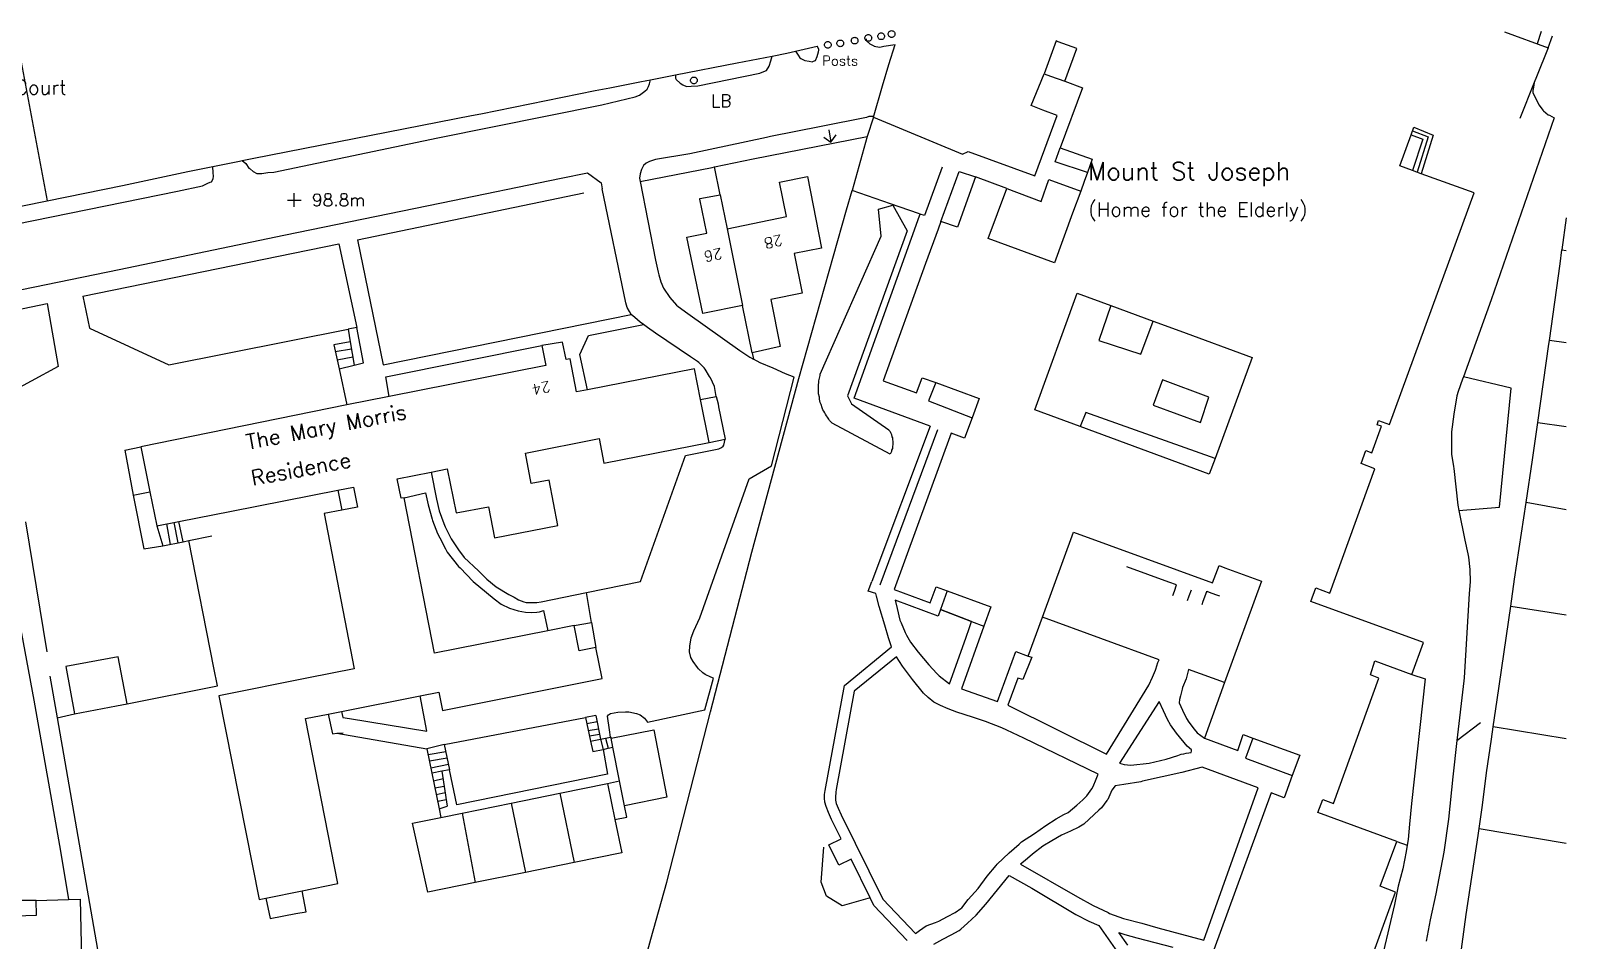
# Model space of a CAD drawing. Extents: x 427500 to 429848, y 434500 to 436505.
# Drawn here: x 428327.5 to 428500, y 436042.4 to 436144.6 of the extents above; entities that cross this region are included whole.
import ezdxf

# ---------------------------------------------------------------- set-up
doc = ezdxf.new("R2010")
doc.units = 0
doc.layers.add('LPTIP_Ex_Base', color=8, linetype='Continuous')
doc.styles.add('MtXpl_Romans', font='romans__.ttf')

msp = doc.modelspace()

# ---------------------------------------------------------------- linework, layer by layer
at = {"layer": 'LPTIP_Ex_Base', "color": 251, "true_color": 0x636466}
for p, q in [((428493.06, 436144.52), (428497.95, 436142.7)), ((428497.19, 436144.56), (428496.72, 436143.16)), ((428497.95, 436142.7), (428498.45, 436144.05)), ((428326.1, 436142.9), (428329.33, 436125.52)), ((428412.45, 436142.1), (428413.43, 436142.33)), ((428413.43, 436142.33), (428415.85, 436142.9)), ((428413.43, 436142.33), (428413.7, 436141.9)), ((428416.05, 436142.55), (428415.85, 436142.9)), ((428415.85, 436141.75), (428416, 436142.25)), ((428416, 436142.25), (428416.03, 436142.45)), ((428416.03, 436142.45), (428416.04, 436142.51)), ((428416.04, 436142.51), (428416.05, 436142.55)), ((428421.3, 436143.75), (428421.4, 436143.5)), ((428421.4, 436143.5), (428421.75, 436143.15)), ((428421.75, 436143.15), (428422.21, 436142.92)), ((428422.21, 436142.92), (428422.25, 436142.9)), ((428422.25, 436142.9), (428422.45, 436142.85)), ((428422.45, 436142.85), (428422.9, 436142.8)), ((428422.9, 436142.8), (428423.35, 436142.9)), ((428423.35, 436142.9), (428424.61, 436143.08)), ((428423.88, 436140.84), (428424.61, 436143.08)), ((428442.7, 436143.48), (428441.35, 436139.8)), ((428442.91, 436143.4), (428442.7, 436143.48)), ((428445.03, 436142.62), (428442.91, 436143.4)), ((428443.65, 436138.95), (428445.03, 436142.62)), ((428497.95, 436142.7), (428496.65, 436139.45)), ((428399.94, 436139.67), (428406.85, 436141.02)), ((428406.85, 436141.02), (428410.81, 436141.78)), ((428410.15, 436140.15), (428410.45, 436140.65)), ((428410.45, 436140.65), (428410.65, 436141.25)), ((428410.65, 436141.25), (428410.81, 436141.78)), ((428410.81, 436141.78), (428412.45, 436142.1)), ((428413.7, 436141.9), (428413.9, 436141.6)), ((428413.9, 436141.6), (428414, 436141.5)), ((428414, 436141.5), (428414.45, 436141.3)), ((428414.45, 436141.3), (428414.95, 436141.2)), ((428414.95, 436141.2), (428415.3, 436141.15)), ((428415.3, 436141.15), (428415.45, 436141.2)), ((428415.45, 436141.2), (428415.65, 436141.3)), ((428415.65, 436141.3), (428415.85, 436141.75)), ((428423.19, 436138.45), (428423.88, 436140.84)), ((428392.54, 436138.22), (428395.93, 436138.89)), ((428395.93, 436138.89), (428396.73, 436139.04)), ((428396.73, 436139.04), (428397.14, 436139.12)), ((428396.9, 436138.35), (428397, 436138.65)), ((428397, 436138.65), (428397.14, 436139.12)), ((428397.14, 436139.12), (428399.94, 436139.67)), ((428399.94, 436139.67), (428399.95, 436139.3)), ((428399.95, 436139.3), (428400, 436139.15)), ((428400, 436139.15), (428400.45, 436138.75)), ((428400.45, 436138.75), (428400.75, 436138.55)), ((428402.45, 436138.45), (428409.4, 436139.85)), ((428409.4, 436139.85), (428409.85, 436140.05)), ((428409.85, 436140.05), (428410.15, 436140.15)), ((428439.88, 436136.23), (428441.35, 436139.8)), ((428441.35, 436139.8), (428442.04, 436139.54)), ((428442.04, 436139.54), (428443.65, 436138.95)), ((428443.65, 436138.95), (428445.64, 436138.22)), ((428496.4, 436138.8), (428494.79, 436134.78)), ((428496.4, 436138.8), (428496.3, 436138.3)), ((428496.65, 436139.45), (428496.4, 436138.8)), ((428378.05, 436135.31), (428390.9, 436137.9)), ((428390.9, 436137.9), (428392.54, 436138.22)), ((428391.65, 436136.3), (428395.4, 436137.2)), ((428395.4, 436137.2), (428395.9, 436137.4)), ((428395.9, 436137.4), (428396.5, 436137.85)), ((428396.5, 436137.85), (428396.75, 436138.05)), ((428396.75, 436138.05), (428396.9, 436138.35)), ((428400.75, 436138.55), (428401.15, 436138.35)), ((428401.15, 436138.35), (428401.7, 436138.4)), ((428401.7, 436138.4), (428402.45, 436138.45)), ((428422.18, 436134.92), (428423.19, 436138.45)), ((428445.64, 436138.22), (428443.16, 436131.49)), ((428496.3, 436138.3), (428496.25, 436137.9)), ((428496.25, 436137.9), (428496.25, 436137.7)), ((428496.25, 436137.7), (428496.55, 436137.05)), ((428496.55, 436137.05), (428496.95, 436136.25)), ((428373.25, 436132.6), (428391.65, 436136.3)), ((428377, 436135.1), (428378.05, 436135.31)), ((428441.18, 436135.72), (428439.88, 436136.23)), ((428442.79, 436135.09), (428441.18, 436135.72)), ((428496.95, 436136.25), (428497.35, 436135.7)), ((428497.35, 436135.7), (428497.45, 436135.65)), ((428497.45, 436135.65), (428497.95, 436135.2)), ((428497.95, 436135.2), (428498.1, 436135.15)), ((428365.75, 436132.9), (428377, 436135.1)), ((428416.29, 436133.88), (428410.6, 436132.75)), ((428421.4, 436134.9), (428416.29, 436133.88)), ((428421.65, 436135), (428421.4, 436134.9)), ((428422.18, 436134.92), (428421.45, 436132.75)), ((428422.1, 436135), (428421.65, 436135)), ((428422.18, 436134.92), (428422.1, 436135)), ((428422.18, 436134.92), (428432.19, 436130.76)), ((428440.31, 436128.34), (428442.79, 436135.09)), ((428482.57, 436132.93), (428482.88, 436133.78)), ((428482.88, 436133.78), (428485.05, 436132.9)), ((428498.64, 436134.86), (428491.55, 436114.4)), ((428498.1, 436135.15), (428498.64, 436134.86)), ((428352.55, 436130.3), (428365.75, 436132.9)), ((428354.8, 436128.75), (428373.25, 436132.6)), ((428410.15, 436132.65), (428401.55, 436130.8)), ((428408.65, 436130.22), (428421.45, 436132.75)), ((428410.6, 436132.75), (428410.15, 436132.65)), ((428421.45, 436132.75), (428419.76, 436126.68)), ((428481.3, 436129.45), (428482.57, 436132.93)), ((428482.57, 436132.93), (428483.9, 436132.45)), ((428482.74, 436133.38), (428484.5, 436132.7)), ((428483.9, 436132.45), (428482.74, 436128.92)), ((428484.5, 436132.7), (428483.23, 436128.74)), ((428485.05, 436132.9), (428483.71, 436128.57)), ((428350.95, 436129.97), (428351.26, 436130.04)), ((428351.26, 436130.04), (428352.55, 436130.3)), ((428351.26, 436130.04), (428351.65, 436129.7)), ((428397.7, 436130.15), (428397, 436129.95)), ((428401.55, 436130.8), (428397.7, 436130.15)), ((428404.32, 436129.33), (428408.65, 436130.22)), ((428432.19, 436130.76), (428432.8, 436131.05)), ((428432.8, 436131.05), (428440.31, 436128.34)), ((428442.6, 436129.92), (428443.16, 436131.46)), ((428443.16, 436131.49), (428446.75, 436130.19)), ((428443.16, 436131.46), (428443.16, 436131.49)), ((428446.75, 436130.19), (428446.21, 436128.69)), ((428337.8, 436127.25), (428345.15, 436128.8)), ((428345.15, 436128.8), (428347.95, 436129.37)), ((428347.95, 436129.37), (428350.95, 436129.97)), ((428348, 436128.65), (428347.95, 436129.37)), ((428348.05, 436128.3), (428348, 436128.65)), ((428351.65, 436129.7), (428352, 436129.2)), ((428352, 436129.2), (428352.15, 436129.1)), ((428352.15, 436129.1), (428352.5, 436128.8)), ((428352.5, 436128.8), (428352.9, 436128.6)), ((428352.9, 436128.6), (428353.45, 436128.6)), ((428353.45, 436128.6), (428354.15, 436128.7)), ((428354.15, 436128.7), (428354.8, 436128.75)), ((428387.1, 436128.05), (428390.05, 436128.65)), ((428390.05, 436128.65), (428391.6, 436127.55)), ((428395.95, 436128.55), (428395.9, 436128.05)), ((428395.95, 436127.68), (428404.04, 436129.27)), ((428396.1, 436129.05), (428395.95, 436128.55)), ((428396.35, 436129.5), (428396.1, 436129.05)), ((428396.65, 436129.75), (428396.35, 436129.5)), ((428397, 436129.95), (428396.65, 436129.75)), ((428404.04, 436129.27), (428404.32, 436129.33)), ((428404.95, 436126.2), (428404.32, 436129.33)), ((428429.9, 436129.31), (428427.9, 436123.87)), ((428429.75, 436123.2), (428431.8, 436128.8)), ((428431.8, 436128.8), (428433.65, 436128.2)), ((428446.21, 436128.69), (428442.6, 436129.92)), ((428446.21, 436128.69), (428445.85, 436127.7)), ((428482.74, 436128.92), (428481.3, 436129.45)), ((428483.71, 436128.57), (428482.74, 436128.92)), ((428489.65, 436126.4), (428483.71, 436128.57)), ((428321.9, 436122.1), (428344, 436126.6)), ((428329.33, 436125.52), (428337.8, 436127.25)), ((428344, 436126.6), (428346.8, 436127.2)), ((428346.8, 436127.2), (428347.4, 436127.5)), ((428347.4, 436127.5), (428347.65, 436127.6)), ((428347.65, 436127.6), (428347.8, 436127.65)), ((428347.8, 436127.65), (428348, 436128)), ((428348, 436128), (428348.05, 436128.3)), ((428373.65, 436125.3), (428387.1, 436128.05)), ((428391.6, 436127.55), (428391.68, 436126.88)), ((428394.35, 436114.05), (428391.68, 436126.88)), ((428395.9, 436128.05), (428395.95, 436127.68)), ((428395.95, 436127.68), (428397.7, 436118.85)), ((428411.6, 436127.6), (428414.75, 436128.25)), ((428412.4, 436123.75), (428411.6, 436127.6)), ((428414.75, 436128.25), (428416.35, 436120.2)), ((428419.15, 436124.5), (428419.76, 436126.68)), ((428424.07, 436125.19), (428419.76, 436126.68)), ((428433.65, 436128.2), (428431.6, 436122.55)), ((428437.15, 436126.9), (428433.65, 436128.2)), ((428435.05, 436121.3), (428437.15, 436126.9)), ((428437.15, 436126.9), (428441, 436125.45)), ((428441, 436125.45), (428441.89, 436127.93)), ((428441.89, 436127.93), (428445.46, 436126.62)), ((428445.46, 436126.62), (428444.54, 436124.12)), ((428445.85, 436127.7), (428445.46, 436126.62)), ((428321.74, 436123.98), (428329.33, 436125.52)), ((428355.95, 436121.65), (428373.65, 436125.3)), ((428364.21, 436121.15), (428389.65, 436126.4)), ((428402.65, 436125.8), (428404.95, 436126.2)), ((428402.67, 436125.71), (428402.65, 436125.8)), ((428403.45, 436121.9), (428402.67, 436125.71)), ((428404.95, 436126.2), (428405.72, 436122.37)), ((428422.75, 436124.6), (428424.35, 436125.05)), ((428427.23, 436124.1), (428424.07, 436125.19)), ((428424.35, 436125.05), (428425.95, 436122.15)), ((428480.15, 436100.4), (428489.65, 436126.4)), ((428405.72, 436122.37), (428412.4, 436123.75)), ((428413.8, 436105.55), (428419.15, 436124.5)), ((428420, 436103.35), (428427.33, 436123.85)), ((428423.05, 436121.55), (428422.75, 436124.6)), ((428427.4, 436124.04), (428427.23, 436124.1)), ((428427.33, 436123.85), (428427.4, 436124.04)), ((428427.9, 436123.87), (428427.4, 436124.04)), ((428429.75, 436123.2), (428429.44, 436122.35)), ((428431.6, 436122.55), (428429.75, 436123.2)), ((428444.54, 436124.12), (428442.5, 436118.55)), ((428500, 436123.6), (428499.51, 436120)), ((428337.45, 436117.8), (428355.95, 436121.65)), ((428401.2, 436121.45), (428403.45, 436121.9)), ((428403, 436112.85), (428401.2, 436121.45)), ((428405.72, 436122.37), (428407.45, 436113.75)), ((428416.2, 436106.05), (428423.05, 436121.55)), ((428425.95, 436122.15), (428419.25, 436103.6)), ((428429.44, 436122.35), (428428.03, 436118.46)), ((428333.35, 436114.8), (428362.1, 436120.68)), ((428362.1, 436120.68), (428364.15, 436111.3)), ((428364.21, 436121.15), (428367.1, 436107.1)), ((428416.35, 436120.2), (428413.25, 436119.6)), ((428442.5, 436118.55), (428435.05, 436121.3)), ((428499.3, 436118.45), (428499.51, 436120)), ((428499.51, 436120), (428500, 436119.95)), ((428397.7, 436118.85), (428398, 436117.5)), ((428413.25, 436119.6), (428414.15, 436115.15)), ((428428.03, 436118.46), (428423.25, 436105.3)), ((428498.11, 436109.84), (428499.3, 436118.45)), ((428322.3, 436114.7), (428337.45, 436117.8)), ((428398, 436117.5), (428398.05, 436117.2)), ((428398.05, 436117.2), (428398.3, 436116.4)), ((428398.3, 436116.4), (428398.6, 436115.7)), ((428333.35, 436114.8), (428334.1, 436111.2)), ((428398.6, 436115.7), (428399.3, 436114.65)), ((428399.3, 436114.65), (428400.05, 436113.8)), ((428414.15, 436115.15), (428410.65, 436114.45)), ((428440.3, 436102.05), (428445.05, 436115.15)), ((428445.05, 436115.15), (428448.83, 436113.76)), ((428323.2, 436112.7), (428329.35, 436113.97)), ((428329.35, 436113.97), (428330.6, 436106.9)), ((428394.5, 436113.55), (428394.35, 436114.05)), ((428394.75, 436113.1), (428394.5, 436113.55)), ((428394.95, 436112.75), (428394.75, 436113.1)), ((428400.05, 436113.8), (428400.25, 436113.65)), ((428400.25, 436113.65), (428401.3, 436112.85)), ((428401.3, 436112.85), (428407.15, 436108.7)), ((428407.45, 436113.75), (428403, 436112.85)), ((428408.55, 436108.45), (428407.45, 436113.75)), ((428410.65, 436114.45), (428411.7, 436109.15)), ((428448.83, 436113.76), (428447.48, 436109.82)), ((428448.83, 436113.76), (428453.59, 436112.01)), ((428491.55, 436114.4), (428488.44, 436105.75)), ((428334.1, 436111.2), (428343, 436107.1)), ((428343, 436107.1), (428363.15, 436111.1)), ((428364.15, 436111.3), (428363.15, 436111.1)), ((428363.15, 436111.1), (428363.4, 436109.66)), ((428364.9, 436107.3), (428364.15, 436111.3)), ((428367.1, 436107.1), (428394.95, 436112.75)), ((428390.15, 436110.4), (428396.32, 436111.64)), ((428395.35, 436112.4), (428394.95, 436112.75)), ((428395.95, 436111.9), (428395.35, 436112.4)), ((428396.32, 436111.64), (428395.95, 436111.9)), ((428396.8, 436111.3), (428396.32, 436111.64)), ((428397.7, 436110.65), (428396.8, 436111.3)), ((428452.19, 436108.29), (428453.59, 436112.01)), ((428453.59, 436112.01), (428456.6, 436110.9)), ((428363.4, 436109.66), (428361.55, 436109.35)), ((428361.55, 436109.35), (428362.14, 436106.65)), ((428363.4, 436109.66), (428363.85, 436107.05)), ((428387.25, 436109.65), (428384.9, 436109.25)), ((428387.65, 436107.7), (428387.25, 436109.65)), ((428389.2, 436108.25), (428390.15, 436110.4)), ((428401.6, 436108), (428397.7, 436110.65)), ((428447.48, 436109.82), (428452.19, 436108.29)), ((428456.6, 436110.9), (428464.73, 436107.91)), ((428496.8, 436100.6), (428498.05, 436109.4)), ((428498.05, 436109.4), (428498.11, 436109.84)), ((428500, 436109.55), (428498.11, 436109.84)), ((428361.71, 436108.59), (428363.53, 436108.9)), ((428361.92, 436107.64), (428363.69, 436108)), ((428367.4, 436105.75), (428384.9, 436109.25)), ((428384.9, 436109.25), (428385.35, 436107)), ((428388.1, 436107.75), (428387.65, 436107.7)), ((428388.8, 436104.05), (428388.1, 436107.75)), ((428390.06, 436104.3), (428389.2, 436108.25)), ((428402.4, 436107.45), (428401.6, 436108)), ((428407.15, 436108.7), (428408.3, 436107.95)), ((428408.3, 436107.95), (428408.7, 436107.72)), ((428411.7, 436109.15), (428408.55, 436108.45)), ((428408.55, 436108.45), (428408.7, 436107.72)), ((428409.45, 436107.3), (428408.7, 436107.72)), ((428464.73, 436107.91), (428460.55, 436096.55)), ((428330.6, 436106.9), (428324.52, 436103.61)), ((428362.14, 436106.65), (428363.85, 436107.05)), ((428362.14, 436106.65), (428363.01, 436102.61)), ((428363.85, 436107.05), (428364.9, 436107.3)), ((428385.35, 436107), (428367.76, 436103.54)), ((428402.05, 436106.65), (428390.06, 436104.3)), ((428402.74, 436103.18), (428402.05, 436106.65)), ((428402.55, 436107.35), (428402.4, 436107.45)), ((428403.15, 436106.75), (428402.55, 436107.35)), ((428403.25, 436106.6), (428403.15, 436106.75)), ((428403.75, 436105.8), (428403.25, 436106.6)), ((428410.9, 436106.7), (428409.45, 436107.3)), ((428412.3, 436106.1), (428410.9, 436106.7)), ((428413.25, 436105.7), (428412.3, 436106.1)), ((428416.05, 436105.3), (428416.2, 436105.9)), ((428416.2, 436105.9), (428416.2, 436106.05)), ((428367.76, 436103.54), (428367.4, 436105.75)), ((428390.06, 436104.3), (428388.8, 436104.05)), ((428403.85, 436105.65), (428403.75, 436105.8)), ((428404.3, 436104.65), (428403.85, 436105.65)), ((428404.5, 436103.55), (428404.3, 436104.65)), ((428408.5, 436086.05), (428413.8, 436105.55)), ((428410.7, 436095.75), (428413.25, 436105.7)), ((428416, 436104.85), (428416.05, 436105.1)), ((428416, 436103.85), (428416, 436104.85)), ((428416.05, 436105.1), (428416.05, 436105.3)), ((428423.25, 436105.3), (428427, 436103.95)), ((428427, 436103.95), (428427.65, 436105.65)), ((428427.65, 436105.65), (428429.16, 436105.1)), ((428429.16, 436105.1), (428428.35, 436103.05)), ((428429.16, 436105.1), (428434.05, 436103.3)), ((428454.65, 436105.39), (428453.6, 436102.55)), ((428459.85, 436103.45), (428454.65, 436105.39)), ((428488.35, 436105.5), (428487.85, 436104.1)), ((428488.44, 436105.75), (428488.35, 436105.5)), ((428493.8, 436104.48), (428488.44, 436105.75)), ((428492.5, 436091.1), (428493.8, 436104.48)), ((428363.01, 436102.61), (428339.88, 436097.89)), ((428367.76, 436103.54), (428363.01, 436102.61)), ((428402.74, 436103.18), (428404.5, 436103.55)), ((428403.7, 436098.35), (428402.74, 436103.18)), ((428404.5, 436103.55), (428404.72, 436102.71)), ((428404.72, 436102.71), (428404.76, 436102.39)), ((428416.1, 436103.45), (428416, 436103.85)), ((428416.1, 436103.25), (428416.1, 436103.45)), ((428416.2, 436102.85), (428416.1, 436103.25)), ((428416.3, 436102.65), (428416.2, 436102.85)), ((428416.4, 436102.25), (428416.3, 436102.65)), ((428419.25, 436103.6), (428419.7, 436102.7)), ((428419.7, 436102.7), (428423.9, 436099.8)), ((428428.55, 436100.2), (428420, 436103.35)), ((428428.35, 436103.05), (428433.25, 436101.13)), ((428434.05, 436103.3), (428433.25, 436101.13)), ((428453.6, 436102.55), (428458.9, 436100.6)), ((428458.9, 436100.6), (428459.85, 436103.45)), ((428487.7, 436103.6), (428487.35, 436101.55)), ((428487.85, 436104.1), (428487.7, 436103.6)), ((428404.76, 436102.39), (428405.52, 436098.75)), ((428416.5, 436102.05), (428416.4, 436102.25)), ((428416.6, 436101.9), (428416.5, 436102.05)), ((428416.7, 436101.7), (428416.6, 436101.9)), ((428416.8, 436101.55), (428416.7, 436101.7)), ((428416.9, 436101.35), (428416.8, 436101.55)), ((428417, 436101.2), (428416.9, 436101.35)), ((428417.15, 436101), (428417, 436101.2)), ((428417.25, 436100.85), (428417.15, 436101)), ((428417.55, 436100.55), (428417.25, 436100.85)), ((428433.25, 436101.13), (428432.4, 436098.85)), ((428445.39, 436100.17), (428440.3, 436102.05)), ((428446.04, 436101.73), (428445.39, 436100.17)), ((428460.55, 436096.55), (428446.04, 436101.73)), ((428478.75, 436100.35), (428478.9, 436100.85)), ((428478.9, 436100.85), (428480.15, 436100.4)), ((428487.35, 436101.55), (428487.1, 436099.55)), ((428424.05, 436097.05), (428417.55, 436100.55)), ((428428.55, 436100.2), (428421.99, 436082.74)), ((428429.36, 436099.79), (428422.9, 436082.34)), ((428423.9, 436099.8), (428423.95, 436099.7)), ((428423.95, 436099.7), (428424.05, 436099.6)), ((428424.05, 436099.6), (428424.1, 436099.5)), ((428424.1, 436099.5), (428424.15, 436099.35)), ((428424.15, 436099.35), (428424.2, 436099.25)), ((428424.2, 436099.25), (428424.25, 436099)), ((428424.25, 436099), (428424.3, 436098.9)), ((428430.9, 436099.4), (428424.5, 436081.85)), ((428432.4, 436098.85), (428430.9, 436099.4)), ((428459.9, 436094.8), (428445.39, 436100.17)), ((428478.15, 436097.2), (428479.25, 436100.2)), ((428479.25, 436100.2), (428478.75, 436100.35)), ((428487.1, 436099.55), (428487.1, 436097.05)), ((428496.2, 436096.4), (428496.8, 436100.6)), ((428496.8, 436100.6), (428500, 436100.15)), ((428338.06, 436097.51), (428339.88, 436097.89)), ((428338.06, 436097.51), (428339.02, 436092.43)), ((428339.88, 436097.89), (428340.89, 436092.81)), ((428383.08, 436097.18), (428391.35, 436098.8)), ((428391.35, 436098.8), (428391.9, 436096.05)), ((428391.9, 436096.05), (428403.7, 436098.35)), ((428401.05, 436096.9), (428404.8, 436097.65)), ((428403.7, 436098.35), (428405.52, 436098.75)), ((428404.8, 436097.65), (428405.1, 436097.8)), ((428405.1, 436097.8), (428405.3, 436097.95)), ((428405.3, 436097.95), (428405.35, 436098.05)), ((428405.35, 436098.05), (428405.45, 436098.4)), ((428405.45, 436098.4), (428405.52, 436098.75)), ((428424.2, 436097.35), (428424.05, 436097.05)), ((428424.3, 436097.7), (428424.2, 436097.5)), ((428424.2, 436097.5), (428424.2, 436097.35)), ((428424.3, 436098.9), (428424.3, 436098.65)), ((428424.3, 436098.65), (428424.35, 436098.5)), ((428424.35, 436098.1), (428424.3, 436097.95)), ((428424.3, 436097.95), (428424.3, 436097.7)), ((428424.35, 436098.5), (428424.35, 436098.1)), ((428476.95, 436096), (428477.5, 436097.45)), ((428477.5, 436097.45), (428478.15, 436097.2)), ((428383.72, 436093.77), (428383.08, 436097.18)), ((428396, 436082.75), (428401.05, 436096.9)), ((428408.2, 436094.3), (428410.7, 436095.75)), ((428460.55, 436096.55), (428459.9, 436094.8)), ((428478.5, 436095.4), (428476.95, 436096)), ((428487.1, 436097.05), (428487.34, 436095.67)), ((428487.34, 436095.67), (428487.37, 436095.46)), ((428495.49, 436091.64), (428496.2, 436096.4)), ((428368.65, 436094.3), (428372.5, 436095.05)), ((428369.1, 436092.1), (428368.65, 436094.3)), ((428372.5, 436095.05), (428374.3, 436095.4)), ((428372.5, 436095.05), (428373.1, 436092)), ((428374.3, 436095.4), (428375.3, 436090.45)), ((428385.74, 436094.15), (428383.72, 436093.77)), ((428386.72, 436089.03), (428385.74, 436094.15)), ((428402.65, 436078.65), (428408.2, 436094.3)), ((428473.45, 436081.45), (428478.5, 436095.4)), ((428487.37, 436095.46), (428487.82, 436091.32)), ((428339.02, 436092.43), (428340.89, 436092.81)), ((428339.02, 436092.43), (428340.2, 436086.4)), ((428340.89, 436092.81), (428341.65, 436089)), ((428350.05, 436090.65), (428362, 436093.01)), ((428362, 436093.01), (428363.75, 436093.35)), ((428362, 436093.01), (428362.46, 436090.78)), ((428363.75, 436093.35), (428364.2, 436091.1)), ((428369.45, 436092.15), (428369.1, 436092.1)), ((428369.45, 436092.15), (428371.85, 436092.7)), ((428372.85, 436074.7), (428369.45, 436092.15)), ((428371.85, 436092.7), (428372.15, 436091.35)), ((428344.14, 436089.49), (428350.05, 436090.65)), ((428362.46, 436090.78), (428360.45, 436090.4)), ((428360.45, 436090.4), (428363.85, 436072.95)), ((428364.2, 436091.1), (428362.46, 436090.78)), ((428372.15, 436091.35), (428372.6, 436089.75)), ((428373.1, 436092), (428373.4, 436090.7)), ((428373.4, 436090.7), (428373.9, 436089.25)), ((428375.3, 436090.45), (428378.94, 436091.15)), ((428378.94, 436091.15), (428379.61, 436087.67)), ((428487.82, 436091.32), (428487.94, 436090.73)), ((428487.94, 436090.73), (428492.5, 436091.1)), ((428487.94, 436090.73), (428488.6, 436087.4)), ((428494.2, 436083), (428495.49, 436091.64)), ((428500, 436090.8), (428495.49, 436091.64)), ((428326.9, 436089.45), (428329.3, 436074.85)), ((428341.65, 436089), (428344.14, 436089.49)), ((428341.65, 436089), (428342.33, 436086.75)), ((428342.75, 436089.22), (428343.16, 436086.92)), ((428343.56, 436089.38), (428344.02, 436087.1)), ((428344.61, 436087.22), (428344.14, 436089.49)), ((428372.6, 436089.75), (428372.65, 436089.6)), ((428372.65, 436089.6), (428373.2, 436088.15)), ((428373.9, 436089.25), (428374.05, 436088.9)), ((428374.05, 436088.9), (428374.75, 436087.55)), ((428379.61, 436087.67), (428386.72, 436089.03)), ((428342.33, 436086.75), (428344.61, 436087.22)), ((428344.61, 436087.22), (428345.25, 436087.35)), ((428345.25, 436087.35), (428347.83, 436087.88)), ((428348.07, 436073.03), (428345.25, 436087.35)), ((428373.2, 436088.15), (428373.45, 436087.65)), ((428373.45, 436087.65), (428374.1, 436086.4)), ((428374.75, 436087.55), (428375.55, 436086.3)), ((428441.16, 436078.75), (428444.65, 436088.3)), ((428444.65, 436088.3), (428460.25, 436082.6)), ((428488.6, 436087.4), (428488.95, 436085.85)), ((428340.2, 436086.4), (428342.33, 436086.75)), ((428374.1, 436086.4), (428374.3, 436086.05)), ((428374.3, 436086.05), (428375.55, 436084.45)), ((428375.55, 436086.3), (428376.2, 436085.45)), ((428376.2, 436085.45), (428377.8, 436083.95)), ((428403.85, 436068.1), (428408.5, 436086.05)), ((428488.95, 436085.85), (428489, 436085.5)), ((428489, 436085.5), (428489.15, 436084.1)), ((428325.2, 436083.8), (428327.85, 436069.4)), ((428375.55, 436084.45), (428375.75, 436084.3)), ((428375.75, 436084.3), (428377.2, 436082.75)), ((428377.8, 436083.95), (428378.75, 436083)), ((428455.35, 436082.68), (428450.63, 436084.41)), ((428460.25, 436082.6), (428461, 436084.55)), ((428461, 436084.55), (428461.66, 436084.3)), ((428461.66, 436084.3), (428465.75, 436082.8)), ((428489.15, 436084.1), (428489.2, 436082.7)), ((428377.2, 436082.75), (428378.7, 436081.5)), ((428378.75, 436083), (428379.8, 436082.15)), ((428379.8, 436082.15), (428381.2, 436081.3)), ((428389.95, 436081.5), (428396, 436082.75)), ((428421.58, 436081.67), (428421.99, 436082.74)), ((428424.5, 436081.85), (428428.55, 436080.35)), ((428428.55, 436080.35), (428429.2, 436082.15)), ((428429.2, 436082.15), (428430.45, 436081.69)), ((428456.2, 436082.37), (428455.35, 436082.68)), ((428455.97, 436081.65), (428456.2, 436082.37)), ((428457.86, 436081.79), (428457.6, 436081.09)), ((428465.75, 436082.8), (428461.61, 436071.39)), ((428471.3, 436080.5), (428471.85, 436082.05)), ((428471.85, 436082.05), (428473.45, 436081.45)), ((428489.2, 436082.7), (428489.1, 436081.4)), ((428493.77, 436079.99), (428494.2, 436083)), ((428378.7, 436081.5), (428379.55, 436080.8)), ((428379.55, 436080.8), (428380.35, 436080.2)), ((428380.35, 436080.2), (428381.3, 436079.75)), ((428381.2, 436081.3), (428381.8, 436081)), ((428381.8, 436081), (428382.3, 436080.7)), ((428382.3, 436080.7), (428382.9, 436080.45)), ((428382.9, 436080.45), (428383.15, 436080.4)), ((428383.15, 436080.4), (428384.35, 436080.4)), ((428384.35, 436080.4), (428384.85, 436080.45)), ((428384.85, 436080.45), (428389.95, 436081.5)), ((428390.5, 436078.15), (428389.95, 436081.5)), ((428422.44, 436081.39), (428421.58, 436081.67)), ((428422.5, 436081.1), (428422.44, 436081.39)), ((428422.8, 436079.95), (428422.5, 436081.1)), ((428429.44, 436078.87), (428424.6, 436080.65)), ((428424.6, 436080.65), (428424.85, 436079.7)), ((428430.45, 436081.69), (428429.7, 436079.6)), ((428430.45, 436081.69), (428435.35, 436079.9)), ((428455.81, 436081.18), (428455.97, 436081.65)), ((428457.6, 436081.09), (428457.4, 436080.57)), ((428459.09, 436080.17), (428459.22, 436080.53)), ((428459.22, 436080.53), (428459.61, 436081.61)), ((428459.61, 436081.61), (428459.62, 436081.65)), ((428459.62, 436081.65), (428459.88, 436081.55)), ((428459.88, 436081.55), (428460.59, 436081.3)), ((428460.59, 436081.3), (428461.04, 436081.14)), ((428483.95, 436075.9), (428471.3, 436080.5)), ((428489.1, 436081.4), (428488.52, 436071.93)), ((428381.3, 436079.75), (428382.25, 436079.45)), ((428382.25, 436079.45), (428383.1, 436079.3)), ((428383.1, 436079.3), (428383.75, 436079.25)), ((428383.75, 436079.25), (428384.35, 436079.3)), ((428384.35, 436079.3), (428384.65, 436079.35)), ((428384.65, 436079.35), (428385.1, 436079.5)), ((428385.1, 436079.5), (428385.59, 436077.21)), ((428402, 436077.2), (428402.65, 436078.65)), ((428423.45, 436077.85), (428422.8, 436079.95)), ((428424.85, 436079.7), (428425.15, 436078.4)), ((428425.15, 436078.4), (428425.3, 436078.1)), ((428429.7, 436079.6), (428429.44, 436078.87)), ((428429.7, 436079.6), (428433.18, 436078.27)), ((428433.18, 436078.27), (428429.7, 436079.6)), ((428435.35, 436079.9), (428434.58, 436077.74)), ((428439.55, 436074.36), (428441.16, 436078.75)), ((428454.25, 436073.95), (428441.16, 436078.75)), ((428492.25, 436069.45), (428493.77, 436079.99)), ((428493.77, 436079.99), (428500, 436078.99)), ((428385.59, 436077.21), (428372.85, 436074.7)), ((428388.55, 436077.8), (428385.59, 436077.21)), ((428388.55, 436077.8), (428390.5, 436078.15)), ((428389.1, 436074.95), (428388.55, 436077.8)), ((428390.5, 436078.15), (428391, 436075.35)), ((428401.7, 436076.4), (428402, 436077.2)), ((428423.85, 436076.4), (428423.45, 436077.85)), ((428425.3, 436078.1), (428425.75, 436077)), ((428425.75, 436077), (428425.9, 436076.7)), ((428425.9, 436076.7), (428426.35, 436075.95)), ((428434.58, 436077.74), (428432.05, 436070.7)), ((428432.53, 436076.37), (428432.96, 436077.58)), ((428432.96, 436077.58), (428433.18, 436078.27)), ((428433.18, 436078.27), (428434.58, 436077.74)), ((428391, 436075.35), (428389.1, 436074.95)), ((428391.7, 436071.85), (428391, 436075.35)), ((428401.5, 436074.85), (428401.55, 436075.5)), ((428401.65, 436074.2), (428401.5, 436074.85)), ((428401.55, 436075.5), (428401.7, 436076.4)), ((428418.92, 436071.06), (428424.2, 436075.4)), ((428424.2, 436075.4), (428423.85, 436076.4)), ((428426.35, 436075.95), (428427.2, 436074.8)), ((428430.7, 436071.25), (428432.53, 436076.37)), ((428436.1, 436069.25), (428438.15, 436074.9)), ((428438.15, 436074.9), (428439.55, 436074.36)), ((428482.65, 436072.3), (428483.95, 436075.9)), ((428337.33, 436074.29), (428331.43, 436073.2)), ((428331.43, 436073.2), (428332.42, 436067.89)), ((428338.32, 436068.99), (428337.33, 436074.29)), ((428401.9, 436073.75), (428401.65, 436074.2)), ((428402.4, 436073.1), (428401.9, 436073.75)), ((428424.75, 436074.3), (428420.02, 436070.41)), ((428425.45, 436073.25), (428424.75, 436074.3)), ((428426.55, 436071.75), (428425.45, 436073.25)), ((428427.2, 436074.8), (428428.4, 436073.4)), ((428428.4, 436073.4), (428429.3, 436072.4)), ((428439.95, 436074.25), (428438.95, 436071.75)), ((428439.55, 436074.36), (428439.95, 436074.25)), ((428453.9, 436072.9), (428454.1, 436073.65)), ((428454.1, 436073.65), (428454.25, 436073.95)), ((428478, 436072.25), (428478.5, 436073.85)), ((428478.5, 436073.85), (428482.65, 436072.3)), ((428329.65, 436072.1), (428330.46, 436067.44)), ((428348.47, 436071.02), (428348.07, 436073.03)), ((428358.71, 436071.92), (428348.65, 436069.9)), ((428363.85, 436072.95), (428358.71, 436071.92)), ((428373.75, 436068.25), (428391.7, 436071.85)), ((428402.5, 436072.95), (428402.4, 436073.1)), ((428403, 436072.5), (428402.5, 436072.95)), ((428403.25, 436072.3), (428403, 436072.5)), ((428403.23, 436068.31), (428404.2, 436071.9)), ((428403.9, 436072), (428403.25, 436072.3)), ((428404.2, 436071.9), (428403.9, 436072)), ((428427.8, 436070.2), (428426.55, 436071.75)), ((428429.3, 436072.4), (428429.55, 436072.15)), ((428429.55, 436072.15), (428430.7, 436071.25)), ((428438.4, 436071.9), (428437.25, 436068.85)), ((428438.95, 436071.75), (428438.4, 436071.9)), ((428453.1, 436071.1), (428453.5, 436072)), ((428453.5, 436072), (428453.85, 436072.8)), ((428453.85, 436072.8), (428453.9, 436072.9)), ((428457.3, 436071.8), (428456.9, 436070.85)), ((428457.55, 436072.85), (428457.3, 436071.8)), ((428461.61, 436071.39), (428457.55, 436072.85)), ((428461.61, 436071.39), (428459.35, 436065.15)), ((428473.85, 436057.8), (428478.95, 436071.9)), ((428478.95, 436071.9), (428478, 436072.25)), ((428484.15, 436071.8), (428482.6, 436057.8)), ((428482.65, 436072.3), (428484.15, 436071.8)), ((428488.5, 436071.6), (428487.69, 436064.87)), ((428488.52, 436071.93), (428488.5, 436071.6)), ((428338.32, 436068.99), (428348.47, 436071.02)), ((428348.65, 436069.9), (428353.15, 436047)), ((428362.4, 436068.15), (428371.24, 436069.89)), ((428371.24, 436069.89), (428373.35, 436070.3)), ((428372, 436065.95), (428371.24, 436069.89)), ((428373.35, 436070.3), (428373.75, 436068.25)), ((428416.74, 436059.25), (428418.92, 436071.06)), ((428420.02, 436070.41), (428417.99, 436059.39)), ((428428.3, 436069.7), (428427.8, 436070.2)), ((428428.95, 436069.2), (428428.3, 436069.7)), ((428432.05, 436070.7), (428436.1, 436069.25)), ((428448.35, 436063.35), (428453.1, 436071.1)), ((428456.65, 436069.9), (428456.55, 436069.5)), ((428456.85, 436070.65), (428456.65, 436069.9)), ((428456.9, 436070.85), (428456.85, 436070.65)), ((428327.85, 436069.4), (428330.85, 436052.45)), ((428332.42, 436067.89), (428337.14, 436068.77)), ((428337.14, 436068.77), (428338.32, 436068.99)), ((428360.9, 436067.85), (428362.4, 436068.15)), ((428362.4, 436068.15), (428362.55, 436067.45)), ((428392.64, 436067.91), (428393.45, 436068.05)), ((428393.45, 436068.05), (428394.3, 436068.1)), ((428394.3, 436068.1), (428394.7, 436068.1)), ((428394.7, 436068.1), (428395.55, 436067.9)), ((428396.8, 436066.95), (428403.23, 436068.31)), ((428398.95, 436048.95), (428403.85, 436068.1)), ((428429.7, 436068.8), (428428.95, 436069.2)), ((428430.55, 436068.45), (428429.7, 436068.8)), ((428431.55, 436068.05), (428430.55, 436068.45)), ((428433.3, 436067.5), (428431.55, 436068.05)), ((428437.25, 436068.85), (428448.35, 436063.35)), ((428454.25, 436069.25), (428449.8, 436062.35)), ((428454.75, 436068.2), (428454.25, 436069.25)), ((428455.2, 436067.25), (428454.75, 436068.2)), ((428456.55, 436069.5), (428456.5, 436069.1)), ((428456.5, 436069.1), (428456.9, 436068.3)), ((428456.9, 436068.3), (428457.35, 436067.35)), ((428491.8, 436066.4), (428492.25, 436069.45)), ((428330.46, 436067.44), (428332.42, 436067.89)), ((428330.46, 436067.44), (428332.65, 436054.95)), ((428358.35, 436067.35), (428360.9, 436067.85)), ((428362, 436048.8), (428358.35, 436067.35)), ((428360.9, 436067.85), (428361.4, 436065.65)), ((428362.55, 436067.45), (428363.33, 436067.35)), ((428363.33, 436067.35), (428372, 436065.95)), ((428373.96, 436064.45), (428389.82, 436067.46)), ((428391, 436067.7), (428389.82, 436067.46)), ((428389.82, 436067.46), (428390.4, 436064.8)), ((428389.96, 436066.8), (428391.13, 436067.01)), ((428390.14, 436066.01), (428391.28, 436066.21)), ((428391, 436067.7), (428391.5, 436065.05)), ((428392.3, 436067.6), (428392.4, 436067.75)), ((428392.52, 436066.09), (428392.3, 436067.6)), ((428392.4, 436067.75), (428392.64, 436067.91)), ((428395.55, 436067.9), (428395.95, 436067.75)), ((428395.95, 436067.75), (428396.45, 436067.4)), ((428396.45, 436067.4), (428396.8, 436066.95)), ((428434.75, 436067), (428433.3, 436067.5)), ((428436.6, 436066.3), (428434.75, 436067)), ((428437.15, 436066.05), (428436.6, 436066.3)), ((428455.55, 436066.65), (428455.2, 436067.25)), ((428456.2, 436065.7), (428455.55, 436066.65)), ((428457.35, 436067.35), (428457.6, 436066.95)), ((428457.6, 436066.95), (428458.2, 436066.15)), ((428487.69, 436064.87), (428490.35, 436066.9)), ((428491.6, 436065.05), (428491.8, 436066.4)), ((428500, 436065.06), (428491.8, 436066.4)), ((428361.4, 436065.65), (428361.9, 436065.69)), ((428361.9, 436065.69), (428362.6, 436065.75)), ((428361.9, 436065.69), (428372.01, 436063.96)), ((428390.27, 436065.39), (428391.4, 436065.6)), ((428390.4, 436064.8), (428391.5, 436065.05)), ((428390.4, 436064.8), (428390.65, 436063.65)), ((428391.5, 436065.05), (428392.07, 436065.14)), ((428391.5, 436065.05), (428391.8, 436063.89)), ((428392.07, 436065.14), (428392.64, 436065.24)), ((428392.07, 436065.14), (428392.38, 436064.01)), ((428392.64, 436065.24), (428392.52, 436066.09)), ((428392.64, 436065.24), (428392.7, 436065.15)), ((428392.7, 436065.15), (428397.5, 436066.1)), ((428392.9, 436064.12), (428392.7, 436065.15)), ((428397.5, 436066.1), (428398.95, 436058.5)), ((428439.05, 436065.15), (428437.15, 436066.05)), ((428447.4, 436061.1), (428439.05, 436065.15)), ((428457.4, 436064.25), (428456.2, 436065.7)), ((428458.2, 436066.15), (428458.55, 436065.75)), ((428458.55, 436065.75), (428459.35, 436065.15)), ((428459.35, 436065.15), (428463.1, 436063.75)), ((428463.1, 436063.75), (428463.7, 436065.55)), ((428463.7, 436065.55), (428464.78, 436065.16)), ((428464.78, 436065.16), (428463.95, 436062.9)), ((428464.78, 436065.16), (428470.05, 436063.25)), ((428487.69, 436064.87), (428487.25, 436060.8)), ((428491.05, 436061.25), (428491.6, 436065.05)), ((428373.96, 436064.45), (428372.01, 436063.96)), ((428372.01, 436063.96), (428373.39, 436057.2)), ((428372.14, 436063.31), (428374.12, 436063.66)), ((428372.29, 436062.61), (428374.27, 436062.95)), ((428373.96, 436064.45), (428374.55, 436061.6)), ((428390.65, 436063.65), (428391.8, 436063.89)), ((428391.8, 436063.89), (428392.38, 436064.01)), ((428391.8, 436063.89), (428392.3, 436061.1)), ((428392.38, 436064.01), (428392.9, 436064.12)), ((428393.64, 436060.36), (428392.9, 436064.12)), ((428453.15, 436062.35), (428455.05, 436062.8)), ((428455.05, 436062.8), (428456.35, 436063.2)), ((428456.35, 436063.2), (428456.75, 436063.35)), ((428456.75, 436063.35), (428457.05, 436063.4)), ((428457.05, 436063.4), (428457.3, 436063.45)), ((428457.3, 436063.45), (428457.6, 436063.5)), ((428457.9, 436063.85), (428457.4, 436064.25)), ((428457.6, 436063.5), (428457.85, 436063.55)), ((428457.85, 436063.55), (428457.9, 436063.7)), ((428457.9, 436063.7), (428457.9, 436063.85)), ((428463.95, 436062.9), (428469.22, 436060.96)), ((428470.05, 436063.25), (428469.22, 436060.96)), ((428372.45, 436061.81), (428374.42, 436062.21)), ((428373.7, 436061.45), (428372.58, 436061.2)), ((428374.55, 436061.6), (428373.7, 436061.45)), ((428373.7, 436061.45), (428374.3, 436057.5)), ((428375.35, 436057.65), (428374.55, 436061.6)), ((428392.3, 436061.1), (428375.35, 436057.65)), ((428447.2, 436060.55), (428447.4, 436061.1)), ((428449.8, 436062.35), (428450.35, 436062.2)), ((428450.35, 436062.2), (428451.1, 436062.1)), ((428451.1, 436062.1), (428453.15, 436062.35)), ((428456.8, 436061.3), (428452.4, 436060.3)), ((428459.1, 436061.9), (428456.8, 436061.3)), ((428465.4, 436059.55), (428459.1, 436061.9)), ((428490.6, 436057.6), (428491.05, 436061.25)), ((428372.75, 436060.36), (428373.83, 436060.61)), ((428372.91, 436059.55), (428373.96, 436059.75)), ((428386.95, 436058.96), (428392.3, 436060.05)), ((428392.3, 436060.05), (428393.64, 436060.36)), ((428392.3, 436060.05), (428393.13, 436056.01)), ((428394.19, 436057.56), (428393.64, 436060.36)), ((428417.99, 436059.39), (428417.93, 436059.09)), ((428446.15, 436058.65), (428446.7, 436059.45)), ((428446.7, 436059.45), (428446.85, 436059.7)), ((428446.85, 436059.7), (428447.2, 436060.55)), ((428449.32, 436059.8), (428448.95, 436059.3)), ((428450.3, 436059.95), (428449.32, 436059.8)), ((428452.2, 436060.25), (428450.3, 436059.95)), ((428452.4, 436060.3), (428452.2, 436060.25)), ((428459.3, 436042.45), (428465.4, 436059.55)), ((428469.22, 436060.96), (428468.3, 436058.45)), ((428487.25, 436060.8), (428486.75, 436056.05)), ((428373.06, 436058.81), (428374.06, 436059.05)), ((428373.22, 436058.05), (428374.18, 436058.26)), ((428375.95, 436056.71), (428381.48, 436057.84)), ((428381.48, 436057.84), (428386.95, 436058.96)), ((428381.48, 436057.84), (428383.1, 436050.07)), ((428386.95, 436058.96), (428388.54, 436051.17)), ((428398.95, 436058.5), (428394.19, 436057.56)), ((428416.66, 436058.39), (428416.68, 436058.8)), ((428416.69, 436057.95), (428416.66, 436058.39)), ((428416.68, 436058.8), (428416.74, 436059.25)), ((428416.84, 436057.47), (428416.69, 436057.95)), ((428417.93, 436059.09), (428417.89, 436058.53)), ((428417.89, 436058.53), (428417.9, 436058.38)), ((428417.9, 436058.38), (428417.91, 436058.17)), ((428417.91, 436058.17), (428417.99, 436057.8)), ((428417.99, 436057.8), (428418.22, 436057.27)), ((428444.05, 436056.8), (428445, 436057.6)), ((428445, 436057.6), (428445.7, 436058.2)), ((428445.7, 436058.2), (428446.15, 436058.65)), ((428448.4, 436058.15), (428447.8, 436057.3)), ((428448.5, 436058.25), (428448.4, 436058.15)), ((428448.95, 436059.3), (428448.5, 436058.25)), ((428466.85, 436059), (428460.4, 436041.35)), ((428468.3, 436058.45), (428466.85, 436059)), ((428472.1, 436056.8), (428472.65, 436058.25)), ((428472.65, 436058.25), (428473.85, 436057.8)), ((428482.6, 436057.8), (428482.4, 436055.5)), ((428490.22, 436055), (428490.6, 436057.6)), ((428370.39, 436055.58), (428373.59, 436056.23)), ((428373.39, 436057.2), (428374.3, 436057.5)), ((428373.39, 436057.2), (428373.59, 436056.23)), ((428373.59, 436056.23), (428375.95, 436056.71)), ((428375.95, 436056.71), (428377.44, 436048.93)), ((428393.13, 436056.01), (428394.45, 436056.25)), ((428393.13, 436056.01), (428393.9, 436052.25)), ((428394.45, 436056.25), (428394.19, 436057.56)), ((428417.12, 436056.79), (428416.84, 436057.47)), ((428417.47, 436056.01), (428417.12, 436056.79)), ((428418.54, 436053.85), (428417.47, 436056.01)), ((428418.22, 436057.27), (428418.56, 436056.52)), ((428418.56, 436056.52), (428423.23, 436047.04)), ((428441.55, 436055.35), (428442.7, 436056.1)), ((428442.7, 436056.1), (428443.55, 436056.55)), ((428443.55, 436056.55), (428444.05, 436056.8)), ((428446.4, 436056.05), (428445.8, 436055.5)), ((428447.5, 436057.05), (428446.4, 436056.05)), ((428447.8, 436057.3), (428447.5, 436057.05)), ((428480.95, 436053.55), (428472.1, 436056.8)), ((428486.75, 436056.05), (428486.25, 436052.35)), ((428332.65, 436054.95), (428335.15, 436040.55)), ((428372.1, 436047.85), (428370.39, 436055.58)), ((428438.8, 436053.5), (428440.25, 436054.45)), ((428440.25, 436054.45), (428441.55, 436055.35)), ((428443.3, 436054.25), (428442.2, 436053.6)), ((428444.3, 436054.7), (428443.3, 436054.25)), ((428445.25, 436055.15), (428444.3, 436054.7)), ((428445.8, 436055.5), (428445.25, 436055.15)), ((428482.4, 436055.5), (428482.25, 436053.75)), ((428488.75, 436045.35), (428490.1, 436054.2)), ((428490.1, 436054.2), (428490.22, 436055)), ((428490.22, 436055), (428500, 436053.35)), ((428330.85, 436052.45), (428331.75, 436047.01)), ((428416.31, 436048.96), (428416.58, 436052.89)), ((428417.15, 436053.17), (428418.54, 436053.85)), ((428418.28, 436050.88), (428417.15, 436053.17)), ((428437.4, 436052.25), (428438.55, 436053.25)), ((428438.55, 436053.25), (428438.8, 436053.5)), ((428441.2, 436053), (428440.05, 436052.1)), ((428442.2, 436053.6), (428441.2, 436053)), ((428479.1, 436048.5), (428480.95, 436053.55)), ((428480.95, 436053.55), (428482.13, 436053.12)), ((428482, 436052.4), (428481.65, 436050.45)), ((428482.13, 436053.12), (428482, 436052.4)), ((428482.25, 436053.75), (428482.13, 436053.12)), ((428388.54, 436051.17), (428383.1, 436050.07)), ((428393.9, 436052.25), (428388.54, 436051.17)), ((428419.67, 436051.56), (428418.28, 436050.88)), ((428421.8, 436047.22), (428419.67, 436051.56)), ((428434.95, 436049.65), (428435.95, 436050.85)), ((428435.95, 436050.85), (428436.05, 436051)), ((428436.05, 436051), (428437.4, 436052.25)), ((428439.2, 436051.4), (428438.7, 436051)), ((428438.7, 436051), (428445.1, 436047.3)), ((428440.05, 436052.1), (428439.2, 436051.4)), ((428486.25, 436052.35), (428485.35, 436047.65)), ((428383.1, 436050.07), (428377.44, 436048.93)), ((428397.17, 436042.56), (428398.95, 436048.95)), ((428416.91, 436047.41), (428416.31, 436048.96)), ((428433.95, 436048.25), (428434.95, 436049.65)), ((428434.8, 436046.5), (428437.4, 436049.7)), ((428437.4, 436049.7), (428439.95, 436048.3)), ((428481.65, 436050.45), (428481.1, 436048.5)), ((428353.91, 436047.15), (428358, 436047.99)), ((428358, 436047.99), (428362, 436048.8)), ((428358.45, 436045.65), (428358, 436047.99)), ((428377.44, 436048.93), (428372.1, 436047.85)), ((428418.67, 436046.31), (428416.91, 436047.41)), ((428432.8, 436047), (428433.95, 436048.25)), ((428439.95, 436048.3), (428444.9, 436045.35)), ((428445.1, 436047.3), (428446.85, 436046.35)), ((428475.65, 436033.7), (428480.8, 436047.85)), ((428480.8, 436047.85), (428479.1, 436048.5)), ((428481.1, 436048.5), (428480.7, 436046.45)), ((428485.35, 436047.65), (428484.7, 436044.75)), ((428328.1, 436046.9), (428324.6, 436046.9)), ((428328.1, 436046.9), (428331.75, 436047.01)), ((428328.15, 436045.25), (428328.1, 436046.9)), ((428331.75, 436047.01), (428333.05, 436047.05)), ((428333.05, 436047.05), (428333.2, 436040.35)), ((428353.15, 436047), (428353.91, 436047.15)), ((428353.91, 436047.15), (428354.4, 436044.9)), ((428357.3, 436045.45), (428358.45, 436045.65)), ((428421.8, 436047.22), (428418.67, 436046.31)), ((428422.23, 436046.34), (428421.8, 436047.22)), ((428425.95, 436042.42), (428422.23, 436046.34)), ((428423.23, 436047.04), (428426.88, 436043.18)), ((428430.5, 436045.1), (428431.35, 436045.55)), ((428431.35, 436045.55), (428432, 436046)), ((428432, 436046), (428432.1, 436046.1)), ((428432.1, 436046.1), (428432.8, 436047)), ((428433.7, 436045.25), (428434.8, 436046.5)), ((428446.85, 436046.35), (428448.55, 436045.55)), ((428448.55, 436045.55), (428448.7, 436045.45)), ((428480.7, 436046.45), (428478.45, 436036.95)), ((428324.6, 436045.16), (428328.15, 436045.25)), ((428354.4, 436044.9), (428357.3, 436045.45)), ((428427.35, 436043.55), (428428.1, 436044.05)), ((428428.1, 436044.05), (428429.15, 436044.45)), ((428429.15, 436044.45), (428429.5, 436044.6)), ((428429.5, 436044.6), (428430.5, 436045.1)), ((428432, 436043.7), (428432.75, 436044.35)), ((428432.75, 436044.35), (428433.7, 436045.25)), ((428444.9, 436045.35), (428446.35, 436044.6)), ((428446.35, 436044.6), (428447.48, 436044.1)), ((428447.48, 436044.1), (428449.6, 436041.11)), ((428448.7, 436045.45), (428450.25, 436044.9)), ((428450.25, 436044.9), (428452.3, 436044.35)), ((428452.3, 436044.35), (428454.1, 436043.85)), ((428454.1, 436043.85), (428459.3, 436042.45)), ((428484.7, 436044.75), (428484.25, 436042.35)), ((428486.25, 436026.85), (428488.75, 436045.35)), ((428396.48, 436040.09), (428397.17, 436042.56)), ((428426.88, 436043.18), (428427.35, 436043.55)), ((428428.95, 436042), (428429.95, 436042.55)), ((428429.95, 436042.55), (428430.9, 436043.05)), ((428430.9, 436043.05), (428431.8, 436043.55)), ((428431.8, 436043.55), (428432, 436043.7)), ((428450.76, 436041.89), (428449.75, 436043.32)), ((428449.75, 436043.32), (428450.4, 436043.1)), ((428450.4, 436043.1), (428451.75, 436042.7)), ((428451.75, 436042.7), (428455.8, 436041.65))]:
    msp.add_line(p, q, dxfattribs=at)
for points in [[(428420.43, 436143.52), (428420.43, 436143.45), (428420.41, 436143.38), (428420.37, 436143.31), (428420.33, 436143.26), (428420.27, 436143.21), (428420.2, 436143.17), (428420.13, 436143.15), (428420.06, 436143.15), (428419.99, 436143.15), (428419.92, 436143.17), (428419.85, 436143.21), (428419.79, 436143.26), (428419.75, 436143.31), (428419.71, 436143.38), (428419.69, 436143.45), (428419.68, 436143.52), (428419.69, 436143.59), (428419.71, 436143.66), (428419.75, 436143.73), (428419.79, 436143.78), (428419.85, 436143.83), (428419.92, 436143.87), (428419.99, 436143.89), (428420.06, 436143.9), (428420.13, 436143.89), (428420.2, 436143.87), (428420.27, 436143.83), (428420.33, 436143.78), (428420.37, 436143.73), (428420.41, 436143.66), (428420.43, 436143.59), (428420.43, 436143.52)], [(428421.97, 436143.82), (428421.96, 436143.75), (428421.94, 436143.68), (428421.9, 436143.61), (428421.85, 436143.55), (428421.8, 436143.51), (428421.73, 436143.47), (428421.66, 436143.45), (428421.59, 436143.45), (428421.52, 436143.45), (428421.45, 436143.47), (428421.38, 436143.51), (428421.33, 436143.55), (428421.28, 436143.61), (428421.24, 436143.68), (428421.22, 436143.75), (428421.22, 436143.82), (428421.22, 436143.89), (428421.24, 436143.96), (428421.28, 436144.03), (428421.33, 436144.09), (428421.38, 436144.13), (428421.45, 436144.17), (428421.52, 436144.19), (428421.59, 436144.2), (428421.66, 436144.19), (428421.73, 436144.17), (428421.8, 436144.13), (428421.85, 436144.09), (428421.9, 436144.03), (428421.94, 436143.96), (428421.96, 436143.89), (428421.97, 436143.82)], [(428423.41, 436144.01), (428423.41, 436143.94), (428423.39, 436143.87), (428423.35, 436143.8), (428423.3, 436143.74), (428423.25, 436143.7), (428423.18, 436143.66), (428423.11, 436143.64), (428423.04, 436143.64), (428422.97, 436143.64), (428422.9, 436143.66), (428422.83, 436143.7), (428422.78, 436143.74), (428422.73, 436143.8), (428422.69, 436143.87), (428422.67, 436143.94), (428422.66, 436144.01), (428422.67, 436144.08), (428422.69, 436144.15), (428422.73, 436144.22), (428422.78, 436144.28), (428422.83, 436144.32), (428422.9, 436144.36), (428422.97, 436144.38), (428423.04, 436144.39), (428423.11, 436144.38), (428423.18, 436144.36), (428423.25, 436144.32), (428423.3, 436144.28), (428423.35, 436144.22), (428423.39, 436144.15), (428423.41, 436144.08), (428423.41, 436144.01)], [(428424.59, 436144.26), (428424.58, 436144.19), (428424.56, 436144.12), (428424.52, 436144.05), (428424.47, 436143.99), (428424.42, 436143.95), (428424.35, 436143.91), (428424.28, 436143.89), (428424.21, 436143.89), (428424.14, 436143.89), (428424.07, 436143.91), (428424, 436143.95), (428423.95, 436143.99), (428423.9, 436144.05), (428423.86, 436144.12), (428423.84, 436144.19), (428423.84, 436144.26), (428423.84, 436144.33), (428423.86, 436144.4), (428423.9, 436144.47), (428423.95, 436144.53), (428424, 436144.57), (428424.07, 436144.61), (428424.14, 436144.63), (428424.21, 436144.64), (428424.28, 436144.63), (428424.35, 436144.61), (428424.42, 436144.57), (428424.47, 436144.53), (428424.52, 436144.47), (428424.56, 436144.4), (428424.58, 436144.33), (428424.59, 436144.26)], [(428417.41, 436143.05), (428417.41, 436142.98), (428417.39, 436142.91), (428417.35, 436142.84), (428417.3, 436142.78), (428417.25, 436142.74), (428417.18, 436142.7), (428417.11, 436142.68), (428417.04, 436142.67), (428416.97, 436142.68), (428416.9, 436142.7), (428416.83, 436142.74), (428416.78, 436142.78), (428416.73, 436142.84), (428416.69, 436142.91), (428416.67, 436142.98), (428416.66, 436143.05), (428416.67, 436143.12), (428416.69, 436143.19), (428416.73, 436143.26), (428416.78, 436143.32), (428416.83, 436143.36), (428416.9, 436143.4), (428416.97, 436143.42), (428417.04, 436143.42), (428417.11, 436143.42), (428417.18, 436143.4), (428417.25, 436143.36), (428417.3, 436143.32), (428417.35, 436143.26), (428417.39, 436143.19), (428417.41, 436143.12), (428417.41, 436143.05)], [(428418.82, 436143.22), (428418.81, 436143.15), (428418.79, 436143.08), (428418.75, 436143.01), (428418.71, 436142.96), (428418.65, 436142.91), (428418.58, 436142.87), (428418.51, 436142.85), (428418.44, 436142.84), (428418.37, 436142.85), (428418.3, 436142.87), (428418.23, 436142.91), (428418.17, 436142.96), (428418.13, 436143.01), (428418.09, 436143.08), (428418.07, 436143.15), (428418.07, 436143.22), (428418.07, 436143.29), (428418.09, 436143.36), (428418.13, 436143.43), (428418.17, 436143.48), (428418.23, 436143.53), (428418.3, 436143.57), (428418.37, 436143.59), (428418.44, 436143.59), (428418.51, 436143.59), (428418.58, 436143.57), (428418.65, 436143.53), (428418.71, 436143.48), (428418.75, 436143.43), (428418.79, 436143.36), (428418.81, 436143.29), (428418.82, 436143.22)], [(428402.38, 436139.05), (428402.37, 436138.98), (428402.35, 436138.91), (428402.31, 436138.84), (428402.27, 436138.78), (428402.21, 436138.74), (428402.14, 436138.7), (428402.07, 436138.68), (428402, 436138.67), (428401.93, 436138.68), (428401.86, 436138.7), (428401.79, 436138.74), (428401.73, 436138.78), (428401.69, 436138.84), (428401.65, 436138.91), (428401.63, 436138.98), (428401.62, 436139.05), (428401.63, 436139.12), (428401.65, 436139.19), (428401.69, 436139.26), (428401.73, 436139.32), (428401.79, 436139.36), (428401.86, 436139.4), (428401.93, 436139.42), (428402, 436139.42), (428402.07, 436139.42), (428402.14, 436139.4), (428402.21, 436139.36), (428402.27, 436139.32), (428402.31, 436139.26), (428402.35, 436139.19), (428402.37, 436139.12), (428402.38, 436139.05)], [(428417.15, 436133.5), (428417.4, 436132.1)], [(428416.58, 436132.67), (428417.4, 436132.1), (428417.97, 436132.92)], [(428356.33, 436125.6), (428357.88, 436125.6)], [(428357.1, 436124.83), (428357.1, 436126.38)]]:
    msp.add_lwpolyline(points, dxfattribs=at)

# ---------------------------------------------------------------- texts
at = {"layer": 'LPTIP_Ex_Base', "color": 251, "true_color": 0x636466, "style": 'MtXpl_Romans'}
for s, height, p in [('Posts', 1.1, (428416.4, 436140.71)), ('Moorbank Court', 1.6, (428314.45, 436137.46)), ('LB', 1.4, (428403.94, 436136.06)), ('Mount St Joseph', 2, (428446.27, 436127.85)), ('98.8m', 1.4, (428359.09, 436124.92)), ('(Home for the Elderly)', 1.6, (428446.3, 436123.75))]:
    msp.add_text(s, height=height, dxfattribs=at).set_placement(p)
for s, height, rotation, p in [('28', 1.2, 192.1, (428411.8, 436121.72)), ('26', 1.2, 191.4, (428405.05, 436120.22)), ('24', 1.2, 191.5, (428385.75, 436105.27)), ('The Mary Morris', 1.7, 11, (428351.89, 436097.55)), ('Residence', 1.7, 10.7, (428352.43, 436093.51))]:
    msp.add_text(s, height=height, rotation=rotation, dxfattribs=at).set_placement(p)

doc.saveas('drawing.dxf')
